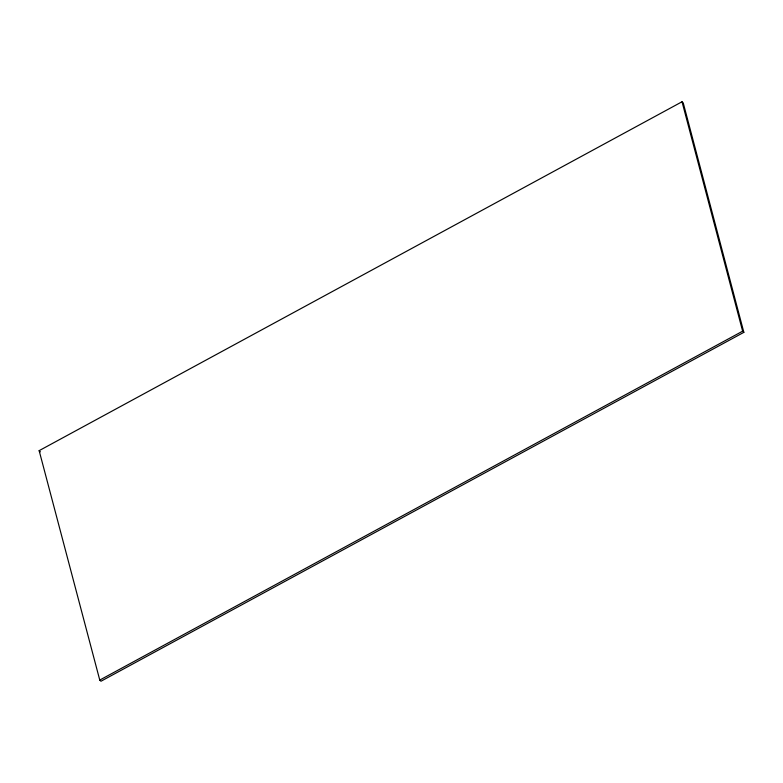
<?xml version="1.0" encoding="UTF-8"?>
<svg xmlns="http://www.w3.org/2000/svg" width="783" height="783" viewBox="0 0 783 783"><rect width="100%" height="100%" fill="white"/><g stroke="black" fill="none" stroke-linecap="round" stroke-linejoin="round"><path stroke-width="1.17" d="M39.15 450.656L682.022 101.77L683.236 102.925L743.85 332.344L100.978 681.23L99.764 680.075L39.15 450.656L40.364 451.82M99.764 680.075L742.636 331.18L743.85 332.344M682.022 101.77L742.636 331.18"/></g></svg>
